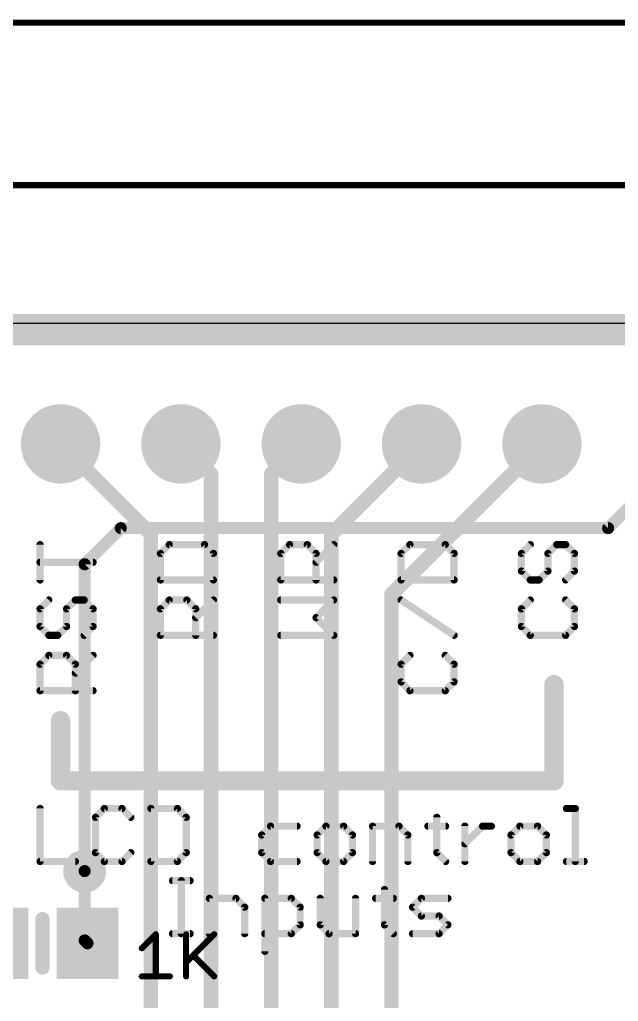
# Model space of a CAD drawing. Extents: x -42 to 37, y -47 to 54.
# Drawn here: x 8.03 to 20.66, y 30.78 to 51.5 of the extents above; entities that cross this region are included whole.
import ezdxf

# ---------------------------------------------------------------- set-up
doc = ezdxf.new("R2010")
doc.units = 0
for name, color, linetype in [('1', 12, 'CONTINUOUS'), ('16', 132, 'CONTINUOUS'), ('17', 110, 'CONTINUOUS'), ('18', 110, 'CONTINUOUS'), ('20', 53, 'CONTINUOUS'), ('21', 40, 'CONTINUOUS'), ('27', 253, 'CONTINUOUS'), ('47', 253, 'CONTINUOUS')]:
    doc.layers.add(name, color=color, linetype=linetype)

# ---------------------------------------------------------------- blocks, each defined once
blk = doc.blocks.new('ROUNDP')
at = {"const_width": 0.5}
blk.add_lwpolyline([(0, -0.25, 1), (0, 0.25, 1), (0, -0.25)], format="xyb", dxfattribs=at)
blk = doc.blocks.new('RECT')
blk.add_solid([(-0.5, -0.5), (0.5, -0.5), (-0.5, 0.5), (0.5, 0.5)])
blk = doc.blocks.new('ROUNDV')
at = {"const_width": 0.5}
blk.add_lwpolyline([(0, -0.25, 1), (0, 0.25, 1), (0, -0.25)], format="xyb", dxfattribs=at)

msp = doc.modelspace()

# ---------------------------------------------------------------- linework, layer by layer
at = {"layer": '1'}
for points, const_width in [([(25.4, 45.085), (-25.4, 45.085)], 0.4064), ([(8.89, 42.545), (10.795, 40.64)], 0.3048), ([(11.43, 42.545), (12.065, 41.91)], 0.3048), ([(13.97, 42.545), (13.335, 41.91)], 0.3048), ([(16.51, 42.545), (14.605, 40.64)], 0.3048), ([(19.05, 42.545), (15.875, 39.37)], 0.3048), ([(12.065, 41.91), (12.065, 23.3172)], 0.3048), ([(13.335, 41.91), (13.335, 26.797)], 0.3048), ([(10.795, 40.64), (10.795, 23.3172)], 0.3048), ([(14.605, 40.64), (14.605, 23.3172)], 0.3048), ([(15.875, 39.37), (15.875, 23.3172)], 0.3048), ([(9.398, 32.065), (9.398, 33.528)], 0.254), ([(9.459, 32.004), (9.398, 32.065)], 0.254)]:
    msp.add_lwpolyline(points, dxfattribs=dict(at, const_width=const_width))
for points, const_width in [([(8.9439, 42.5989, 1), (8.8361, 42.4911)], 0.1524), ([(11.4839, 42.5989, 1), (11.3761, 42.4911)], 0.1524), ([(14.0239, 42.4911, 1), (13.9161, 42.5989)], 0.1524), ([(16.5639, 42.4911, 1), (16.4561, 42.5989)], 0.1524), ([(19.1039, 42.4911, 1), (18.9961, 42.5989)], 0.1524), ([(12.1412, 41.91, 1), (11.9888, 41.91)], 0.1524), ([(12.0111, 41.8561, 1), (12.1189, 41.9639)], 0.1524), ([(13.4112, 41.91, 1), (13.2588, 41.91)], 0.1524), ([(13.2811, 41.9639, 1), (13.3889, 41.8561)], 0.1524), ([(10.8712, 40.64, 1), (10.7188, 40.64)], 0.1524), ([(10.7411, 40.5861, 1), (10.8489, 40.6939)], 0.1524), ([(14.6812, 40.64, 1), (14.5288, 40.64)], 0.1524), ([(14.5511, 40.6939, 1), (14.6589, 40.5861)], 0.1524), ([(15.9512, 39.37, 1), (15.7988, 39.37)], 0.1524), ([(15.8211, 39.4239, 1), (15.9289, 39.3161)], 0.1524), ([(9.4615, 33.528, 1), (9.3345, 33.528)], 0.127), ([(9.4429, 32.1099, 1), (9.3531, 32.0201)], 0.127), ([(9.3345, 32.065, 1), (9.4615, 32.065)], 0.127), ([(9.4141, 31.9591, 1), (9.5039, 32.0489)], 0.127)]:
    msp.add_lwpolyline(points, format="xyb", dxfattribs=dict(at, const_width=const_width))
at = {"layer": '16'}
for points, const_width in [([(25.4, 44.831), (-25.4, 44.831)], 0.4064), ([(20.447, 40.767), (21.59, 41.91)], 0.254), ([(9.398, 40.005), (10.16, 40.767)], 0.254), ([(10.16, 40.767), (20.447, 40.767)], 0.254), ([(9.398, 33.528), (9.398, 40.005)], 0.254)]:
    msp.add_lwpolyline(points, dxfattribs=dict(at, const_width=const_width))
at = {"layer": '16', "const_width": 0.127}
for points in [[(10.16, 40.8305, 1), (10.16, 40.7035)], [(10.2049, 40.7221, 1), (10.1151, 40.8119)], [(20.4021, 40.8119, 1), (20.4919, 40.7221)], [(20.447, 40.7035, 1), (20.447, 40.8305)], [(9.4615, 40.005, 1), (9.3345, 40.005)], [(9.3531, 40.0499, 1), (9.4429, 39.9601)], [(9.3345, 33.528, 1), (9.4615, 33.528)]]:
    msp.add_lwpolyline(points, format="xyb", dxfattribs=at)
at = {"layer": '20'}
msp.add_line((28.702, 45.085), (-28.702, 45.085), dxfattribs=at)
at = {"layer": '21'}
for points, const_width in [([(8.4572, 39.6738), (8.4572, 40.4195)], 0.1524), ([(11.1837, 40.4195), (10.9972, 40.2331)], 0.1524), ([(11.9294, 40.4195), (11.1837, 40.4195)], 0.1524), ([(12.1158, 40.2331), (11.9294, 40.4195)], 0.1524), ([(13.5372, 40.2331), (13.7237, 40.4195)], 0.1524), ([(13.7237, 40.4195), (14.0965, 40.4195)], 0.1524), ([(14.0965, 40.4195), (14.283, 40.2331)], 0.1524), ([(14.283, 40.0466), (14.6558, 40.4195)], 0.1524), ([(16.2637, 40.4195), (16.0772, 40.2331)], 0.1524), ([(17.0094, 40.4195), (16.2637, 40.4195)], 0.1524), ([(17.1958, 40.2331), (17.0094, 40.4195)], 0.1524), ([(18.8037, 40.4195), (18.6172, 40.2331)], 0.1524), ([(19.1765, 40.2331), (19.363, 40.4195)], 0.1524), ([(19.363, 40.4195), (19.5494, 40.4195)], 0.1524), ([(19.5494, 40.4195), (19.7358, 40.2331)], 0.1524), ([(10.9972, 40.2331), (10.9972, 39.6738)], 0.1524), ([(12.1158, 39.6738), (12.1158, 40.2331)], 0.1524), ([(13.5372, 39.6738), (13.5372, 40.2331)], 0.1524), ([(14.283, 40.2331), (14.283, 39.6738)], 0.1524), ([(16.0772, 40.2331), (16.0772, 39.6738)], 0.1524), ([(17.1958, 39.6738), (17.1958, 40.2331)], 0.1524), ([(18.6172, 40.2331), (18.6172, 39.8602)], 0.1524), ([(19.1765, 39.8602), (19.1765, 40.2331)], 0.1524), ([(19.7358, 40.2331), (19.7358, 39.8602)], 0.1524), ([(9.5758, 40.0466), (8.4572, 40.0466)], 0.1524), ([(18.6172, 39.8602), (18.8037, 39.6738)], 0.1524), ([(18.9901, 39.6738), (19.1765, 39.8602)], 0.1524), ([(19.7358, 39.8602), (19.5494, 39.6738)], 0.1524), ([(10.9972, 39.6738), (12.1158, 39.6738)], 0.1524), ([(14.6558, 39.6738), (13.5372, 39.6738)], 0.1524), ([(16.0772, 39.6738), (17.1958, 39.6738)], 0.1524), ([(18.8037, 39.6738), (18.9901, 39.6738)], 0.1524), ([(8.6437, 39.2501), (8.4572, 39.0637)], 0.1524), ([(9.0165, 39.0637), (9.203, 39.2501)], 0.1524), ([(9.203, 39.2501), (9.3894, 39.2501)], 0.1524), ([(9.3894, 39.2501), (9.5758, 39.0637)], 0.1524), ([(10.9972, 39.0637), (11.1837, 39.2501)], 0.1524), ([(11.1837, 39.2501), (11.5565, 39.2501)], 0.1524), ([(11.5565, 39.2501), (11.743, 39.0637)], 0.1524), ([(11.743, 38.8773), (12.1158, 39.2501)], 0.1524), ([(14.6558, 39.2501), (13.5372, 39.2501)], 0.1524), ([(14.283, 38.8773), (14.6558, 39.2501)], 0.1524), ([(17.1958, 38.5044), (16.0772, 39.2501)], 0.1524), ([(18.8037, 39.2501), (18.6172, 39.0637)], 0.1524), ([(19.7358, 39.0637), (19.5494, 39.2501)], 0.1524), ([(8.4572, 39.0637), (8.4572, 38.6908)], 0.1524), ([(9.0165, 38.6908), (9.0165, 39.0637)], 0.1524), ([(9.5758, 39.0637), (9.5758, 38.6908)], 0.1524), ([(10.9972, 38.5044), (10.9972, 39.0637)], 0.1524), ([(11.743, 39.0637), (11.743, 38.5044)], 0.1524), ([(18.6172, 39.0637), (18.6172, 38.6908)], 0.1524), ([(19.7358, 38.6908), (19.7358, 39.0637)], 0.1524), ([(8.4572, 38.6908), (8.6437, 38.5044)], 0.1524), ([(8.8301, 38.5044), (9.0165, 38.6908)], 0.1524), ([(9.5758, 38.6908), (9.3894, 38.5044)], 0.1524), ([(14.6558, 38.5044), (14.283, 38.8773)], 0.1524), ([(18.6172, 38.6908), (18.8037, 38.5044)], 0.1524), ([(19.5494, 38.5044), (19.7358, 38.6908)], 0.1524), ([(8.6437, 38.5044), (8.8301, 38.5044)], 0.1524), ([(12.1158, 38.5044), (10.9972, 38.5044)], 0.1524), ([(13.5372, 38.5044), (14.6558, 38.5044)], 0.1524), ([(18.8037, 38.5044), (19.5494, 38.5044)], 0.1524), ([(8.4572, 37.8943), (8.6437, 38.0807)], 0.1524), ([(8.6437, 38.0807), (9.0165, 38.0807)], 0.1524), ([(9.0165, 38.0807), (9.203, 37.8943)], 0.1524), ([(9.203, 37.7079), (9.5758, 38.0807)], 0.1524), ([(16.2637, 38.0807), (16.0772, 37.8943)], 0.1524), ([(17.1958, 37.8943), (17.0094, 38.0807)], 0.1524), ([(8.4572, 37.335), (8.4572, 37.8943)], 0.1524), ([(9.203, 37.8943), (9.203, 37.335)], 0.1524), ([(16.0772, 37.8943), (16.0772, 37.5214)], 0.1524), ([(17.1958, 37.5214), (17.1958, 37.8943)], 0.1524), ([(16.0772, 37.5214), (16.2637, 37.335)], 0.1524), ([(17.0094, 37.335), (17.1958, 37.5214)], 0.1524), ([(19.304, 35.433), (19.304, 37.465)], 0.4064), ([(9.5758, 37.335), (8.4572, 37.335)], 0.1524), ([(16.2637, 37.335), (17.0094, 37.335)], 0.1524), ([(8.89, 36.703), (8.89, 35.433)], 0.4064), ([(8.89, 35.433), (19.304, 35.433)], 0.4064), ([(8.4582, 34.8498), (8.4582, 33.7312)], 0.1524), ([(9.814, 34.8498), (9.6276, 34.6633)], 0.1524), ([(10.1869, 34.8498), (9.814, 34.8498)], 0.1524), ([(10.3733, 34.6633), (10.1869, 34.8498)], 0.1524), ([(10.797, 34.8498), (10.797, 33.7312)], 0.1524), ([(11.3563, 34.8498), (10.797, 34.8498)], 0.1524), ([(11.5427, 34.6633), (11.3563, 34.8498)], 0.1524), ([(19.5675, 34.8498), (19.7539, 34.8498)], 0.1524), ([(19.7539, 34.8498), (19.7539, 33.7312)], 0.1524), ([(9.6276, 34.6633), (9.6276, 33.9176)], 0.1524), ([(11.5427, 33.9176), (11.5427, 34.6633)], 0.1524), ([(16.8304, 34.6633), (16.8304, 33.9176)], 0.1524), ([(13.3222, 34.4769), (13.1358, 34.2905)], 0.1524), ([(13.8815, 34.4769), (13.3222, 34.4769)], 0.1524), ([(14.4916, 34.4769), (14.3052, 34.2905)], 0.1524), ([(14.8645, 34.4769), (14.4916, 34.4769)], 0.1524), ([(15.0509, 34.2905), (14.8645, 34.4769)], 0.1524), ([(15.4746, 33.7312), (15.4746, 34.4769)], 0.1524), ([(15.4746, 34.4769), (16.0339, 34.4769)], 0.1524), ([(16.0339, 34.4769), (16.2203, 34.2905)], 0.1524), ([(16.644, 34.4769), (17.0168, 34.4769)], 0.1524), ([(17.4236, 33.7312), (17.4236, 34.4769)], 0.1524), ([(17.4236, 34.1041), (17.7964, 34.4769)], 0.1524), ([(17.7964, 34.4769), (17.9828, 34.4769)], 0.1524), ([(18.5845, 34.4769), (18.3981, 34.2905)], 0.1524), ([(18.9573, 34.4769), (18.5845, 34.4769)], 0.1524), ([(19.1438, 34.2905), (18.9573, 34.4769)], 0.1524), ([(13.1358, 34.2905), (13.1358, 33.9176)], 0.1524), ([(14.3052, 34.2905), (14.3052, 33.9176)], 0.1524), ([(15.0509, 33.9176), (15.0509, 34.2905)], 0.1524), ([(16.2203, 34.2905), (16.2203, 33.7312)], 0.1524), ([(18.3981, 34.2905), (18.3981, 33.9176)], 0.1524), ([(19.1438, 33.9176), (19.1438, 34.2905)], 0.1524), ([(9.6276, 33.9176), (9.814, 33.7312)], 0.1524), ([(10.1869, 33.7312), (10.3733, 33.9176)], 0.1524), ([(11.3563, 33.7312), (11.5427, 33.9176)], 0.1524), ([(13.1358, 33.9176), (13.3222, 33.7312)], 0.1524), ([(14.3052, 33.9176), (14.4916, 33.7312)], 0.1524), ([(14.8645, 33.7312), (15.0509, 33.9176)], 0.1524), ([(16.8304, 33.9176), (17.0168, 33.7312)], 0.1524), ([(18.3981, 33.9176), (18.5845, 33.7312)], 0.1524), ([(18.9573, 33.7312), (19.1438, 33.9176)], 0.1524), ([(8.4582, 33.7312), (9.2039, 33.7312)], 0.1524), ([(9.814, 33.7312), (10.1869, 33.7312)], 0.1524), ([(10.797, 33.7312), (11.3563, 33.7312)], 0.1524), ([(13.3222, 33.7312), (13.8815, 33.7312)], 0.1524), ([(14.4916, 33.7312), (14.8645, 33.7312)], 0.1524), ([(18.5845, 33.7312), (18.9573, 33.7312)], 0.1524), ([(19.5675, 33.7312), (19.9403, 33.7312)], 0.1524), ([(11.2522, 33.3258), (11.625, 33.3258)], 0.1524), ([(11.4386, 32.2072), (11.4386, 33.3258)], 0.1524), ([(15.7264, 33.1393), (15.7264, 32.3936)], 0.1524), ([(12.0318, 32.2072), (12.0318, 32.9529)], 0.1524), ([(12.0318, 32.9529), (12.5911, 32.9529)], 0.1524), ([(12.5911, 32.9529), (12.7775, 32.7665)], 0.1524), ([(13.2012, 31.8344), (13.2012, 32.9529)], 0.1524), ([(13.2012, 32.9529), (13.7605, 32.9529)], 0.1524), ([(13.7605, 32.9529), (13.9469, 32.7665)], 0.1524), ([(14.3706, 32.9529), (14.3706, 32.3936)], 0.1524), ([(15.1163, 32.2072), (15.1163, 32.9529)], 0.1524), ([(15.54, 32.9529), (15.9128, 32.9529)], 0.1524), ([(16.3196, 32.7665), (16.506, 32.9529)], 0.1524), ([(16.506, 32.9529), (17.0653, 32.9529)], 0.1524), ([(12.7775, 32.7665), (12.7775, 32.2072)], 0.1524), ([(13.9469, 32.7665), (13.9469, 32.3936)], 0.1524), ([(16.506, 32.58), (16.3196, 32.7665)], 0.1524), ([(8.509, 32.512), (8.509, 31.496)], 0.3048), ([(16.8789, 32.58), (16.506, 32.58)], 0.1524), ([(17.0653, 32.3936), (16.8789, 32.58)], 0.1524), ([(13.9469, 32.3936), (13.7605, 32.2072)], 0.1524), ([(14.3706, 32.3936), (14.557, 32.2072)], 0.1524), ([(15.7264, 32.3936), (15.9128, 32.2072)], 0.1524), ([(16.8789, 32.2072), (17.0653, 32.3936)], 0.1524), ([(11.2522, 32.2072), (11.625, 32.2072)], 0.1524), ([(13.7605, 32.2072), (13.2012, 32.2072)], 0.1524), ([(14.557, 32.2072), (15.1163, 32.2072)], 0.1524), ([(16.3196, 32.2072), (16.8789, 32.2072)], 0.1524)]:
    msp.add_lwpolyline(points, dxfattribs=dict(at, const_width=const_width))
for points, const_width in [([(8.4953, 40.4195, 1), (8.4191, 40.4195)], 0.0762), ([(11.1837, 40.4576, 1), (11.1837, 40.3814)], 0.0762), ([(11.2106, 40.3926, 1), (11.1567, 40.4464)], 0.0762), ([(11.9563, 40.4464, 1), (11.9024, 40.3926)], 0.0762), ([(11.9294, 40.3814, 1), (11.9294, 40.4576)], 0.0762), ([(13.7237, 40.4576, 1), (13.7237, 40.3814)], 0.0762), ([(13.7506, 40.3926, 1), (13.6967, 40.4464)], 0.0762), ([(14.1235, 40.4464, 1), (14.0696, 40.3926)], 0.0762), ([(14.0965, 40.3814, 1), (14.0965, 40.4576)], 0.0762), ([(14.6827, 40.3926, 1), (14.6289, 40.4464)], 0.0762), ([(16.2637, 40.4576, 1), (16.2637, 40.3814)], 0.0762), ([(16.2906, 40.3926, 1), (16.2367, 40.4464)], 0.0762), ([(17.0363, 40.4464, 1), (16.9824, 40.3926)], 0.0762), ([(17.0094, 40.3814, 1), (17.0094, 40.4576)], 0.0762), ([(18.8306, 40.3926, 1), (18.7767, 40.4464)], 0.0762), ([(19.363, 40.4576, 1), (19.363, 40.3814)], 0.0762), ([(19.3899, 40.3926, 1), (19.336, 40.4464)], 0.0762), ([(19.5763, 40.4464, 1), (19.5224, 40.3926)], 0.0762), ([(19.5494, 40.3814, 1), (19.5494, 40.4576)], 0.0762), ([(11.0353, 40.2331, 1), (10.9591, 40.2331)], 0.0762), ([(10.9703, 40.26, 1), (11.0242, 40.2061)], 0.0762), ([(12.1539, 40.2331, 1), (12.0777, 40.2331)], 0.0762), ([(12.0889, 40.2061, 1), (12.1427, 40.26)], 0.0762), ([(13.5753, 40.2331, 1), (13.4991, 40.2331)], 0.0762), ([(13.5103, 40.26, 1), (13.5642, 40.2061)], 0.0762), ([(14.3211, 40.2331, 1), (14.2449, 40.2331)], 0.0762), ([(14.256, 40.2061, 1), (14.3099, 40.26)], 0.0762), ([(16.1153, 40.2331, 1), (16.0391, 40.2331)], 0.0762), ([(16.0503, 40.26, 1), (16.1042, 40.2061)], 0.0762), ([(17.2339, 40.2331, 1), (17.1577, 40.2331)], 0.0762), ([(17.1689, 40.2061, 1), (17.2227, 40.26)], 0.0762), ([(18.6553, 40.2331, 1), (18.5791, 40.2331)], 0.0762), ([(18.5903, 40.26, 1), (18.6442, 40.2061)], 0.0762), ([(19.2146, 40.2331, 1), (19.1384, 40.2331)], 0.0762), ([(19.1496, 40.26, 1), (19.2035, 40.2061)], 0.0762), ([(19.7739, 40.2331, 1), (19.6977, 40.2331)], 0.0762), ([(19.7089, 40.2061, 1), (19.7627, 40.26)], 0.0762), ([(8.4572, 40.0847, 1), (8.4572, 40.0085)], 0.0762), ([(9.5758, 40.0085, 1), (9.5758, 40.0847)], 0.0762), ([(14.256, 40.0736, 1), (14.3099, 40.0197)], 0.0762), ([(18.6442, 39.8872, 1), (18.5903, 39.8333)], 0.0762), ([(18.5791, 39.8602, 1), (18.6553, 39.8602)], 0.0762), ([(19.1384, 39.8602, 1), (19.2146, 39.8602)], 0.0762), ([(19.2035, 39.8333, 1), (19.1496, 39.8872)], 0.0762), ([(19.6977, 39.8602, 1), (19.7739, 39.8602)], 0.0762), ([(19.7627, 39.8333, 1), (19.7089, 39.8872)], 0.0762), ([(8.4191, 39.6738, 1), (8.4953, 39.6738)], 0.0762), ([(10.9972, 39.7119, 1), (10.9972, 39.6357)], 0.0762), ([(10.9591, 39.6738, 1), (11.0353, 39.6738)], 0.0762), ([(12.0777, 39.6738, 1), (12.1539, 39.6738)], 0.0762), ([(12.1158, 39.6357, 1), (12.1158, 39.7119)], 0.0762), ([(13.5372, 39.7119, 1), (13.5372, 39.6357)], 0.0762), ([(13.4991, 39.6738, 1), (13.5753, 39.6738)], 0.0762), ([(14.2449, 39.6738, 1), (14.3211, 39.6738)], 0.0762), ([(14.6558, 39.6357, 1), (14.6558, 39.7119)], 0.0762), ([(16.0772, 39.7119, 1), (16.0772, 39.6357)], 0.0762), ([(16.0391, 39.6738, 1), (16.1153, 39.6738)], 0.0762), ([(17.1577, 39.6738, 1), (17.2339, 39.6738)], 0.0762), ([(17.1958, 39.6357, 1), (17.1958, 39.7119)], 0.0762), ([(18.8037, 39.7119, 1), (18.8037, 39.6357)], 0.0762), ([(18.7767, 39.6469, 1), (18.8306, 39.7007)], 0.0762), ([(18.9632, 39.7007, 1), (19.017, 39.6469)], 0.0762), ([(18.9901, 39.6357, 1), (18.9901, 39.7119)], 0.0762), ([(19.5224, 39.7007, 1), (19.5763, 39.6469)], 0.0762), ([(8.6706, 39.2232, 1), (8.6167, 39.277)], 0.0762), ([(9.203, 39.2882, 1), (9.203, 39.212)], 0.0762), ([(9.2299, 39.2232, 1), (9.176, 39.277)], 0.0762), ([(9.4163, 39.277, 1), (9.3624, 39.2232)], 0.0762), ([(9.3894, 39.212, 1), (9.3894, 39.2882)], 0.0762), ([(11.1837, 39.2882, 1), (11.1837, 39.212)], 0.0762), ([(11.2106, 39.2232, 1), (11.1567, 39.277)], 0.0762), ([(11.5835, 39.277, 1), (11.5296, 39.2232)], 0.0762), ([(11.5565, 39.212, 1), (11.5565, 39.2882)], 0.0762), ([(12.1427, 39.2232, 1), (12.0889, 39.277)], 0.0762), ([(13.5372, 39.2882, 1), (13.5372, 39.212)], 0.0762), ([(14.6827, 39.2232, 1), (14.6289, 39.277)], 0.0762), ([(14.6558, 39.212, 1), (14.6558, 39.2882)], 0.0762), ([(16.0984, 39.2818, 1), (16.0561, 39.2184)], 0.0762), ([(18.8306, 39.2232, 1), (18.7767, 39.277)], 0.0762), ([(19.5763, 39.277, 1), (19.5224, 39.2232)], 0.0762), ([(8.4953, 39.0637, 1), (8.4191, 39.0637)], 0.0762), ([(8.4303, 39.0906, 1), (8.4842, 39.0367)], 0.0762), ([(9.0546, 39.0637, 1), (8.9784, 39.0637)], 0.0762), ([(8.9896, 39.0906, 1), (9.0435, 39.0367)], 0.0762), ([(9.6139, 39.0637, 1), (9.5377, 39.0637)], 0.0762), ([(9.5489, 39.0367, 1), (9.6027, 39.0906)], 0.0762), ([(11.0353, 39.0637, 1), (10.9591, 39.0637)], 0.0762), ([(10.9703, 39.0906, 1), (11.0242, 39.0367)], 0.0762), ([(11.7811, 39.0637, 1), (11.7049, 39.0637)], 0.0762), ([(11.716, 39.0367, 1), (11.7699, 39.0906)], 0.0762), ([(18.6553, 39.0637, 1), (18.5791, 39.0637)], 0.0762), ([(18.5903, 39.0906, 1), (18.6442, 39.0367)], 0.0762), ([(19.7739, 39.0637, 1), (19.6977, 39.0637)], 0.0762), ([(19.7089, 39.0367, 1), (19.7627, 39.0906)], 0.0762), ([(8.4842, 38.7178, 1), (8.4303, 38.6639)], 0.0762), ([(9.0435, 38.6639, 1), (8.9896, 38.7178)], 0.0762), ([(9.6027, 38.6639, 1), (9.5489, 38.7178)], 0.0762), ([(11.716, 38.9042, 1), (11.7699, 38.8503)], 0.0762), ([(14.3099, 38.9042, 1), (14.256, 38.8503)], 0.0762), ([(14.256, 38.9042, 1), (14.3099, 38.8503)], 0.0762), ([(18.6442, 38.7178, 1), (18.5903, 38.6639)], 0.0762), ([(19.7627, 38.6639, 1), (19.7089, 38.7178)], 0.0762), ([(8.4191, 38.6908, 1), (8.4953, 38.6908)], 0.0762), ([(8.6437, 38.5425, 1), (8.6437, 38.4663)], 0.0762), ([(8.6167, 38.4775, 1), (8.6706, 38.5313)], 0.0762), ([(8.8032, 38.5313, 1), (8.857, 38.4775)], 0.0762), ([(8.8301, 38.4663, 1), (8.8301, 38.5425)], 0.0762), ([(8.9784, 38.6908, 1), (9.0546, 38.6908)], 0.0762), ([(9.3624, 38.5313, 1), (9.4163, 38.4775)], 0.0762), ([(9.5377, 38.6908, 1), (9.6139, 38.6908)], 0.0762), ([(10.9972, 38.5425, 1), (10.9972, 38.4663)], 0.0762), ([(10.9591, 38.5044, 1), (11.0353, 38.5044)], 0.0762), ([(11.7049, 38.5044, 1), (11.7811, 38.5044)], 0.0762), ([(12.1158, 38.4663, 1), (12.1158, 38.5425)], 0.0762), ([(13.5372, 38.5425, 1), (13.5372, 38.4663)], 0.0762), ([(14.6289, 38.4775, 1), (14.6827, 38.5313)], 0.0762), ([(14.6558, 38.4663, 1), (14.6558, 38.5425)], 0.0762), ([(17.1747, 38.4727, 1), (17.2169, 38.5361)], 0.0762), ([(18.5791, 38.6908, 1), (18.6553, 38.6908)], 0.0762), ([(18.8037, 38.5425, 1), (18.8037, 38.4663)], 0.0762), ([(18.7767, 38.4775, 1), (18.8306, 38.5313)], 0.0762), ([(19.5224, 38.5313, 1), (19.5763, 38.4775)], 0.0762), ([(19.5494, 38.4663, 1), (19.5494, 38.5425)], 0.0762), ([(19.6977, 38.6908, 1), (19.7739, 38.6908)], 0.0762), ([(8.6437, 38.1188, 1), (8.6437, 38.0426)], 0.0762), ([(8.6706, 38.0538, 1), (8.6167, 38.1076)], 0.0762), ([(9.0435, 38.1076, 1), (8.9896, 38.0538)], 0.0762), ([(9.0165, 38.0426, 1), (9.0165, 38.1188)], 0.0762), ([(9.6027, 38.0538, 1), (9.5489, 38.1076)], 0.0762), ([(16.2906, 38.0538, 1), (16.2367, 38.1076)], 0.0762), ([(17.0363, 38.1076, 1), (16.9824, 38.0538)], 0.0762), ([(8.4953, 37.8943, 1), (8.4191, 37.8943)], 0.0762), ([(8.4303, 37.9212, 1), (8.4842, 37.8673)], 0.0762), ([(9.2411, 37.8943, 1), (9.1649, 37.8943)], 0.0762), ([(9.176, 37.8673, 1), (9.2299, 37.9212)], 0.0762), ([(16.1153, 37.8943, 1), (16.0391, 37.8943)], 0.0762), ([(16.0503, 37.9212, 1), (16.1042, 37.8673)], 0.0762), ([(17.2339, 37.8943, 1), (17.1577, 37.8943)], 0.0762), ([(17.1689, 37.8673, 1), (17.2227, 37.9212)], 0.0762), ([(9.176, 37.7348, 1), (9.2299, 37.6809)], 0.0762), ([(16.1042, 37.5484, 1), (16.0503, 37.4945)], 0.0762), ([(16.0391, 37.5214, 1), (16.1153, 37.5214)], 0.0762), ([(17.1577, 37.5214, 1), (17.2339, 37.5214)], 0.0762), ([(17.2227, 37.4945, 1), (17.1689, 37.5484)], 0.0762), ([(19.4056, 37.465, 1), (19.2024, 37.465)], 0.2032), ([(8.4572, 37.3731, 1), (8.4572, 37.2969)], 0.0762), ([(8.4191, 37.335, 1), (8.4953, 37.335)], 0.0762), ([(9.1649, 37.335, 1), (9.2411, 37.335)], 0.0762), ([(9.5758, 37.2969, 1), (9.5758, 37.3731)], 0.0762), ([(16.2637, 37.3731, 1), (16.2637, 37.2969)], 0.0762), ([(16.2367, 37.3081, 1), (16.2906, 37.3619)], 0.0762), ([(16.9824, 37.3619, 1), (17.0363, 37.3081)], 0.0762), ([(17.0094, 37.2969, 1), (17.0094, 37.3731)], 0.0762), ([(8.9916, 36.703, 1), (8.7884, 36.703)], 0.2032), ([(8.89, 35.5346, 1), (8.89, 35.3314)], 0.2032), ([(8.7884, 35.433, 1), (8.9916, 35.433)], 0.2032), ([(19.2024, 35.433, 1), (19.4056, 35.433)], 0.2032), ([(19.304, 35.3314, 1), (19.304, 35.5346)], 0.2032), ([(8.4963, 34.8498, 1), (8.4201, 34.8498)], 0.0762), ([(9.814, 34.8879, 1), (9.814, 34.8117)], 0.0762), ([(9.841, 34.8228, 1), (9.7871, 34.8767)], 0.0762), ([(10.2138, 34.8767, 1), (10.1599, 34.8228)], 0.0762), ([(10.1869, 34.8117, 1), (10.1869, 34.8879)], 0.0762), ([(10.8351, 34.8498, 1), (10.7589, 34.8498)], 0.0762), ([(10.797, 34.8879, 1), (10.797, 34.8117)], 0.0762), ([(11.3832, 34.8767, 1), (11.3293, 34.8228)], 0.0762), ([(11.3563, 34.8117, 1), (11.3563, 34.8879)], 0.0762), ([(19.5675, 34.8879, 1), (19.5675, 34.8117)], 0.0762), ([(19.792, 34.8498, 1), (19.7158, 34.8498)], 0.0762), ([(19.7539, 34.8117, 1), (19.7539, 34.8879)], 0.0762), ([(9.6657, 34.6633, 1), (9.5895, 34.6633)], 0.0762), ([(9.6007, 34.6903, 1), (9.6545, 34.6364)], 0.0762), ([(10.3464, 34.6364, 1), (10.4002, 34.6903)], 0.0762), ([(11.5808, 34.6633, 1), (11.5046, 34.6633)], 0.0762), ([(11.5158, 34.6364, 1), (11.5696, 34.6903)], 0.0762), ([(16.8685, 34.6633, 1), (16.7923, 34.6633)], 0.0762), ([(13.3222, 34.515, 1), (13.3222, 34.4388)], 0.0762), ([(13.3492, 34.45, 1), (13.2953, 34.5038)], 0.0762), ([(13.8815, 34.4388, 1), (13.8815, 34.515)], 0.0762), ([(14.4916, 34.515, 1), (14.4916, 34.4388)], 0.0762), ([(14.5186, 34.45, 1), (14.4647, 34.5038)], 0.0762), ([(14.8914, 34.5038, 1), (14.8375, 34.45)], 0.0762), ([(14.8645, 34.4388, 1), (14.8645, 34.515)], 0.0762), ([(15.5127, 34.4769, 1), (15.4365, 34.4769)], 0.0762), ([(15.4746, 34.515, 1), (15.4746, 34.4388)], 0.0762), ([(16.0608, 34.5038, 1), (16.0069, 34.45)], 0.0762), ([(16.0339, 34.4388, 1), (16.0339, 34.515)], 0.0762), ([(16.644, 34.515, 1), (16.644, 34.4388)], 0.0762), ([(17.0168, 34.4388, 1), (17.0168, 34.515)], 0.0762), ([(17.4617, 34.4769, 1), (17.3855, 34.4769)], 0.0762), ([(17.7964, 34.515, 1), (17.7964, 34.4388)], 0.0762), ([(17.8234, 34.45, 1), (17.7695, 34.5038)], 0.0762), ([(17.9828, 34.4388, 1), (17.9828, 34.515)], 0.0762), ([(18.5845, 34.515, 1), (18.5845, 34.4388)], 0.0762), ([(18.6114, 34.45, 1), (18.5576, 34.5038)], 0.0762), ([(18.9843, 34.5038, 1), (18.9304, 34.45)], 0.0762), ([(18.9573, 34.4388, 1), (18.9573, 34.515)], 0.0762), ([(13.1088, 34.3174, 1), (13.1627, 34.2635)], 0.0762), ([(13.1739, 34.2905, 1), (13.0977, 34.2905)], 0.0762), ([(14.2782, 34.3174, 1), (14.3321, 34.2635)], 0.0762), ([(14.3433, 34.2905, 1), (14.2671, 34.2905)], 0.0762), ([(15.089, 34.2905, 1), (15.0128, 34.2905)], 0.0762), ([(15.0239, 34.2635, 1), (15.0778, 34.3174)], 0.0762), ([(16.2584, 34.2905, 1), (16.1822, 34.2905)], 0.0762), ([(16.1933, 34.2635, 1), (16.2472, 34.3174)], 0.0762), ([(18.3711, 34.3174, 1), (18.425, 34.2635)], 0.0762), ([(18.4362, 34.2905, 1), (18.36, 34.2905)], 0.0762), ([(19.1819, 34.2905, 1), (19.1057, 34.2905)], 0.0762), ([(19.1168, 34.2635, 1), (19.1707, 34.3174)], 0.0762), ([(9.6545, 33.9446, 1), (9.6007, 33.8907)], 0.0762), ([(10.4002, 33.8907, 1), (10.3464, 33.9446)], 0.0762), ([(11.5696, 33.8907, 1), (11.5158, 33.9446)], 0.0762), ([(13.1627, 33.9446, 1), (13.1088, 33.8907)], 0.0762), ([(14.3321, 33.9446, 1), (14.2782, 33.8907)], 0.0762), ([(15.0778, 33.8907, 1), (15.0239, 33.9446)], 0.0762), ([(16.8573, 33.9446, 1), (16.8035, 33.8907)], 0.0762), ([(17.3966, 34.131, 1), (17.4505, 34.0771)], 0.0762), ([(18.425, 33.9446, 1), (18.3711, 33.8907)], 0.0762), ([(19.1707, 33.8907, 1), (19.1168, 33.9446)], 0.0762), ([(8.4582, 33.7693, 1), (8.4582, 33.6931)], 0.0762), ([(9.2039, 33.6931, 1), (9.2039, 33.7693)], 0.0762), ([(9.5895, 33.9176, 1), (9.6657, 33.9176)], 0.0762), ([(9.814, 33.7693, 1), (9.814, 33.6931)], 0.0762), ([(9.7871, 33.7043, 1), (9.841, 33.7581)], 0.0762), ([(10.1599, 33.7581, 1), (10.2138, 33.7043)], 0.0762), ([(10.1869, 33.6931, 1), (10.1869, 33.7693)], 0.0762), ([(10.797, 33.7693, 1), (10.797, 33.6931)], 0.0762), ([(11.3293, 33.7581, 1), (11.3832, 33.7043)], 0.0762), ([(11.3563, 33.6931, 1), (11.3563, 33.7693)], 0.0762), ([(11.5046, 33.9176, 1), (11.5808, 33.9176)], 0.0762), ([(13.0977, 33.9176, 1), (13.1739, 33.9176)], 0.0762), ([(13.3222, 33.7693, 1), (13.3222, 33.6931)], 0.0762), ([(13.2953, 33.7043, 1), (13.3492, 33.7581)], 0.0762), ([(13.8815, 33.6931, 1), (13.8815, 33.7693)], 0.0762), ([(14.2671, 33.9176, 1), (14.3433, 33.9176)], 0.0762), ([(14.4916, 33.7693, 1), (14.4916, 33.6931)], 0.0762), ([(14.4647, 33.7043, 1), (14.5186, 33.7581)], 0.0762), ([(14.8375, 33.7581, 1), (14.8914, 33.7043)], 0.0762), ([(14.8645, 33.6931, 1), (14.8645, 33.7693)], 0.0762), ([(15.0128, 33.9176, 1), (15.089, 33.9176)], 0.0762), ([(16.7923, 33.9176, 1), (16.8685, 33.9176)], 0.0762), ([(16.9899, 33.7043, 1), (17.0438, 33.7581)], 0.0762), ([(18.36, 33.9176, 1), (18.4362, 33.9176)], 0.0762), ([(18.5845, 33.7693, 1), (18.5845, 33.6931)], 0.0762), ([(18.5576, 33.7043, 1), (18.6114, 33.7581)], 0.0762), ([(18.9304, 33.7581, 1), (18.9843, 33.7043)], 0.0762), ([(18.9573, 33.6931, 1), (18.9573, 33.7693)], 0.0762), ([(19.1057, 33.9176, 1), (19.1819, 33.9176)], 0.0762), ([(19.5675, 33.7693, 1), (19.5675, 33.6931)], 0.0762), ([(19.9403, 33.6931, 1), (19.9403, 33.7693)], 0.0762), ([(8.4201, 33.7312, 1), (8.4963, 33.7312)], 0.0762), ([(10.7589, 33.7312, 1), (10.8351, 33.7312)], 0.0762), ([(15.4365, 33.7312, 1), (15.5127, 33.7312)], 0.0762), ([(16.1822, 33.7312, 1), (16.2584, 33.7312)], 0.0762), ([(17.3855, 33.7312, 1), (17.4617, 33.7312)], 0.0762), ([(19.7158, 33.7312, 1), (19.792, 33.7312)], 0.0762), ([(11.2522, 33.3639, 1), (11.2522, 33.2877)], 0.0762), ([(11.4767, 33.3258, 1), (11.4005, 33.3258)], 0.0762), ([(11.625, 33.2877, 1), (11.625, 33.3639)], 0.0762), ([(15.7645, 33.1393, 1), (15.6883, 33.1393)], 0.0762), ([(12.0699, 32.9529, 1), (11.9937, 32.9529)], 0.0762), ([(12.0318, 32.991, 1), (12.0318, 32.9148)], 0.0762), ([(12.618, 32.9798, 1), (12.5641, 32.926)], 0.0762), ([(12.5911, 32.9148, 1), (12.5911, 32.991)], 0.0762), ([(13.2393, 32.9529, 1), (13.1631, 32.9529)], 0.0762), ([(13.2012, 32.991, 1), (13.2012, 32.9148)], 0.0762), ([(13.7874, 32.9798, 1), (13.7335, 32.926)], 0.0762), ([(13.7605, 32.9148, 1), (13.7605, 32.991)], 0.0762), ([(14.4087, 32.9529, 1), (14.3325, 32.9529)], 0.0762), ([(15.1544, 32.9529, 1), (15.0782, 32.9529)], 0.0762), ([(15.54, 32.991, 1), (15.54, 32.9148)], 0.0762), ([(15.9128, 32.9148, 1), (15.9128, 32.991)], 0.0762), ([(16.506, 32.991, 1), (16.506, 32.9148)], 0.0762), ([(16.533, 32.926, 1), (16.4791, 32.9798)], 0.0762), ([(17.0653, 32.9148, 1), (17.0653, 32.991)], 0.0762), ([(12.8156, 32.7665, 1), (12.7394, 32.7665)], 0.0762), ([(12.7506, 32.7395, 1), (12.8044, 32.7934)], 0.0762), ([(13.985, 32.7665, 1), (13.9088, 32.7665)], 0.0762), ([(13.92, 32.7395, 1), (13.9738, 32.7934)], 0.0762), ([(16.3465, 32.7934, 1), (16.2926, 32.7395)], 0.0762), ([(16.2926, 32.7934, 1), (16.3465, 32.7395)], 0.0762), ([(8.5852, 32.512, 1), (8.4328, 32.512)], 0.1524), ([(16.506, 32.6181, 1), (16.506, 32.5419)], 0.0762), ([(16.4791, 32.5531, 1), (16.533, 32.607)], 0.0762), ([(16.9058, 32.607, 1), (16.8519, 32.5531)], 0.0762), ([(16.8789, 32.5419, 1), (16.8789, 32.6181)], 0.0762), ([(13.9088, 32.3936, 1), (13.985, 32.3936)], 0.0762), ([(13.9738, 32.3667, 1), (13.92, 32.4206)], 0.0762), ([(14.3975, 32.4206, 1), (14.3436, 32.3667)], 0.0762), ([(14.3325, 32.3936, 1), (14.4087, 32.3936)], 0.0762), ([(15.7534, 32.4206, 1), (15.6995, 32.3667)], 0.0762), ([(15.6883, 32.3936, 1), (15.7645, 32.3936)], 0.0762), ([(17.0922, 32.3667, 1), (17.0383, 32.4206)], 0.0762), ([(17.0383, 32.3667, 1), (17.0922, 32.4206)], 0.0762), ([(11.2522, 32.2453, 1), (11.2522, 32.1691)], 0.0762), ([(11.4005, 32.2072, 1), (11.4767, 32.2072)], 0.0762), ([(11.625, 32.1691, 1), (11.625, 32.2453)], 0.0762), ([(11.9937, 32.2072, 1), (12.0699, 32.2072)], 0.0762), ([(12.7394, 32.2072, 1), (12.8156, 32.2072)], 0.0762), ([(13.2012, 32.2453, 1), (13.2012, 32.1691)], 0.0762), ([(13.7335, 32.2341, 1), (13.7874, 32.1803)], 0.0762), ([(13.7605, 32.1691, 1), (13.7605, 32.2453)], 0.0762), ([(14.557, 32.2453, 1), (14.557, 32.1691)], 0.0762), ([(14.5301, 32.1803, 1), (14.584, 32.2341)], 0.0762), ([(15.0782, 32.2072, 1), (15.1544, 32.2072)], 0.0762), ([(15.1163, 32.1691, 1), (15.1163, 32.2453)], 0.0762), ([(15.8859, 32.1803, 1), (15.9398, 32.2341)], 0.0762), ([(16.3196, 32.2453, 1), (16.3196, 32.1691)], 0.0762), ([(16.8519, 32.2341, 1), (16.9058, 32.1803)], 0.0762), ([(16.8789, 32.1691, 1), (16.8789, 32.2453)], 0.0762), ([(13.1631, 31.8344, 1), (13.2393, 31.8344)], 0.0762), ([(8.4328, 31.496, 1), (8.5852, 31.496)], 0.1524)]:
    msp.add_lwpolyline(points, format="xyb", dxfattribs=dict(at, const_width=const_width))
at = {"layer": '27', "const_width": 0.127}
for points in [[(10.6045, 31.8987), (10.9011, 32.1953)], [(10.9011, 32.1953), (10.9011, 31.3055)], [(11.54, 32.1953), (11.54, 31.3055)], [(11.54, 31.6021), (12.1332, 32.1953)], [(11.6883, 31.7504), (12.1332, 31.3055)], [(10.6045, 31.3055), (11.1977, 31.3055)]]:
    msp.add_lwpolyline(points, dxfattribs=at)
at = {"layer": '27', "const_width": 0.0635}
for points in [[(10.9328, 32.1953, 1), (10.8693, 32.1953)], [(10.9235, 32.1728, 1), (10.8786, 32.2177)], [(11.5718, 32.1953, 1), (11.5083, 32.1953)], [(12.1556, 32.1728, 1), (12.1107, 32.2177)], [(10.582, 31.9211, 1), (10.627, 31.8762)], [(11.7108, 31.7728, 1), (11.6659, 31.7279)], [(11.5176, 31.6245, 1), (11.5625, 31.5796)], [(10.6045, 31.3373, 1), (10.6045, 31.2738)], [(10.8693, 31.3055, 1), (10.9328, 31.3055)], [(11.1977, 31.2738, 1), (11.1977, 31.3373)], [(11.5083, 31.3055, 1), (11.5718, 31.3055)], [(12.1107, 31.283, 1), (12.1556, 31.328)]]:
    msp.add_lwpolyline(points, format="xyb", dxfattribs=at)
at = {"layer": '47', "const_width": 0.13}
for points in [[(-31.177, 51.435), (31.177, 51.435)], [(-26.986, 48.006), (26.986, 48.006)]]:
    msp.add_lwpolyline(points, dxfattribs=at)

# ---------------------------------------------------------------- block references
at = {"layer": '1', "xscale": 1.3, "yscale": 1.5}
for p in [(7.559, 32.004), (9.459, 32.004)]:
    msp.add_blockref('RECT', p, dxfattribs=at)
at = {"layer": '17', "xscale": 1.6764, "yscale": 1.6764, "rotation": 270}
for p in [(8.89, 42.545), (8.89, 42.545), (11.43, 42.545), (11.43, 42.545), (13.97, 42.545), (13.97, 42.545), (16.51, 42.545), (16.51, 42.545), (19.05, 42.545), (19.05, 42.545)]:
    msp.add_blockref('ROUNDP', p, dxfattribs=at)
at = {"layer": '18', "xscale": 0.9064, "yscale": 0.9064}
msp.add_blockref('ROUNDV', (9.398, 33.528), dxfattribs=at)
msp.add_blockref('ROUNDV', (9.398, 33.528), dxfattribs=at)

doc.saveas('drawing.dxf')
